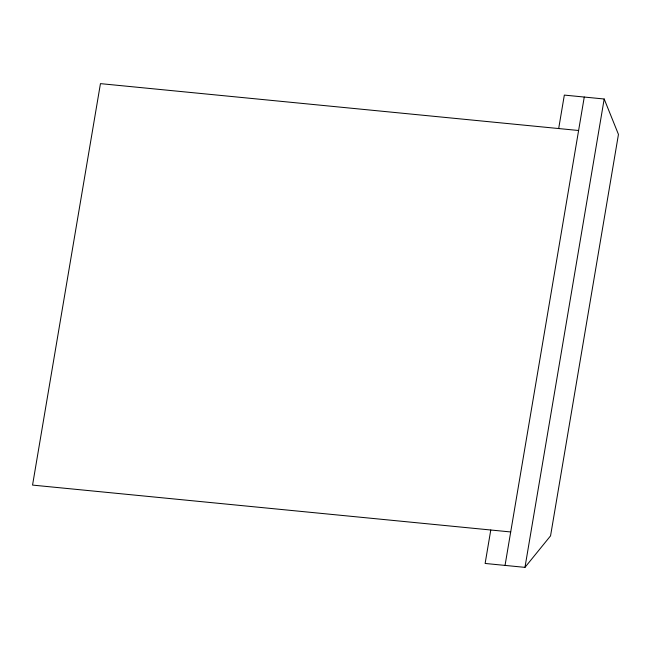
<?xml version="1.0" encoding="UTF-8"?>
<svg xmlns="http://www.w3.org/2000/svg" width="651" height="651" viewBox="0 0 651 651"><rect width="100%" height="100%" fill="white"/><g stroke="black" fill="none" stroke-linecap="round" stroke-linejoin="round"><path stroke-width="0.98" d="M490.781 530.004L485.125 563.457L524.966 567.363L550.551 535.863L618.45 134.407L604.185 99.001L564.336 95.095L558.68 128.548M505.046 565.41L584.264 97.048M524.966 567.363L604.185 99.001M578.601 130.501L100.449 83.637L32.55 485.093L510.701 531.957"/></g></svg>
